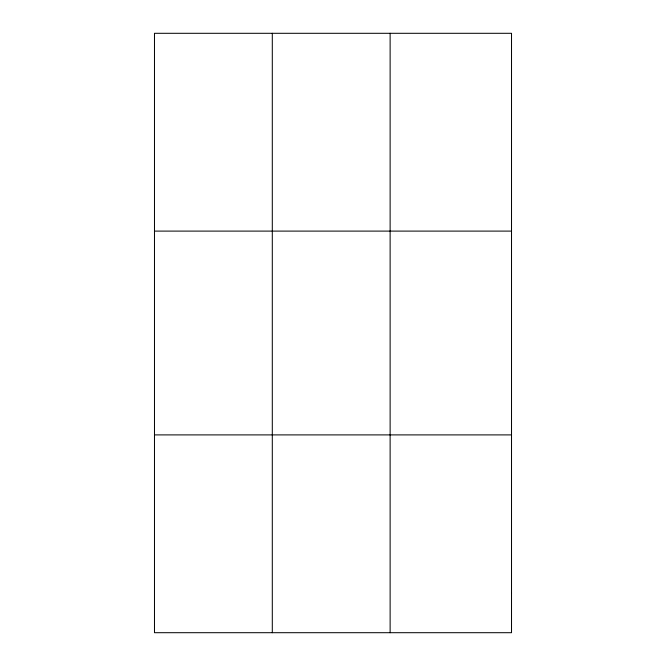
<?xml version="1.0" encoding="UTF-8"?>
<svg xmlns="http://www.w3.org/2000/svg" width="666" height="666" viewBox="0 0 666 666"><rect width="100%" height="100%" fill="white"/><g stroke="black" fill="none" stroke-linecap="round" stroke-linejoin="round"><path stroke-width="1" d="M272.302 632.7L272.302 33.3M390.126 632.7L390.126 33.3M154.479 231.102L511.521 231.102M154.479 434.898L511.521 434.898M511.521 593.14L511.521 632.7L154.479 632.7L154.479 33.3L511.521 33.3L511.521 593.14"/></g></svg>
